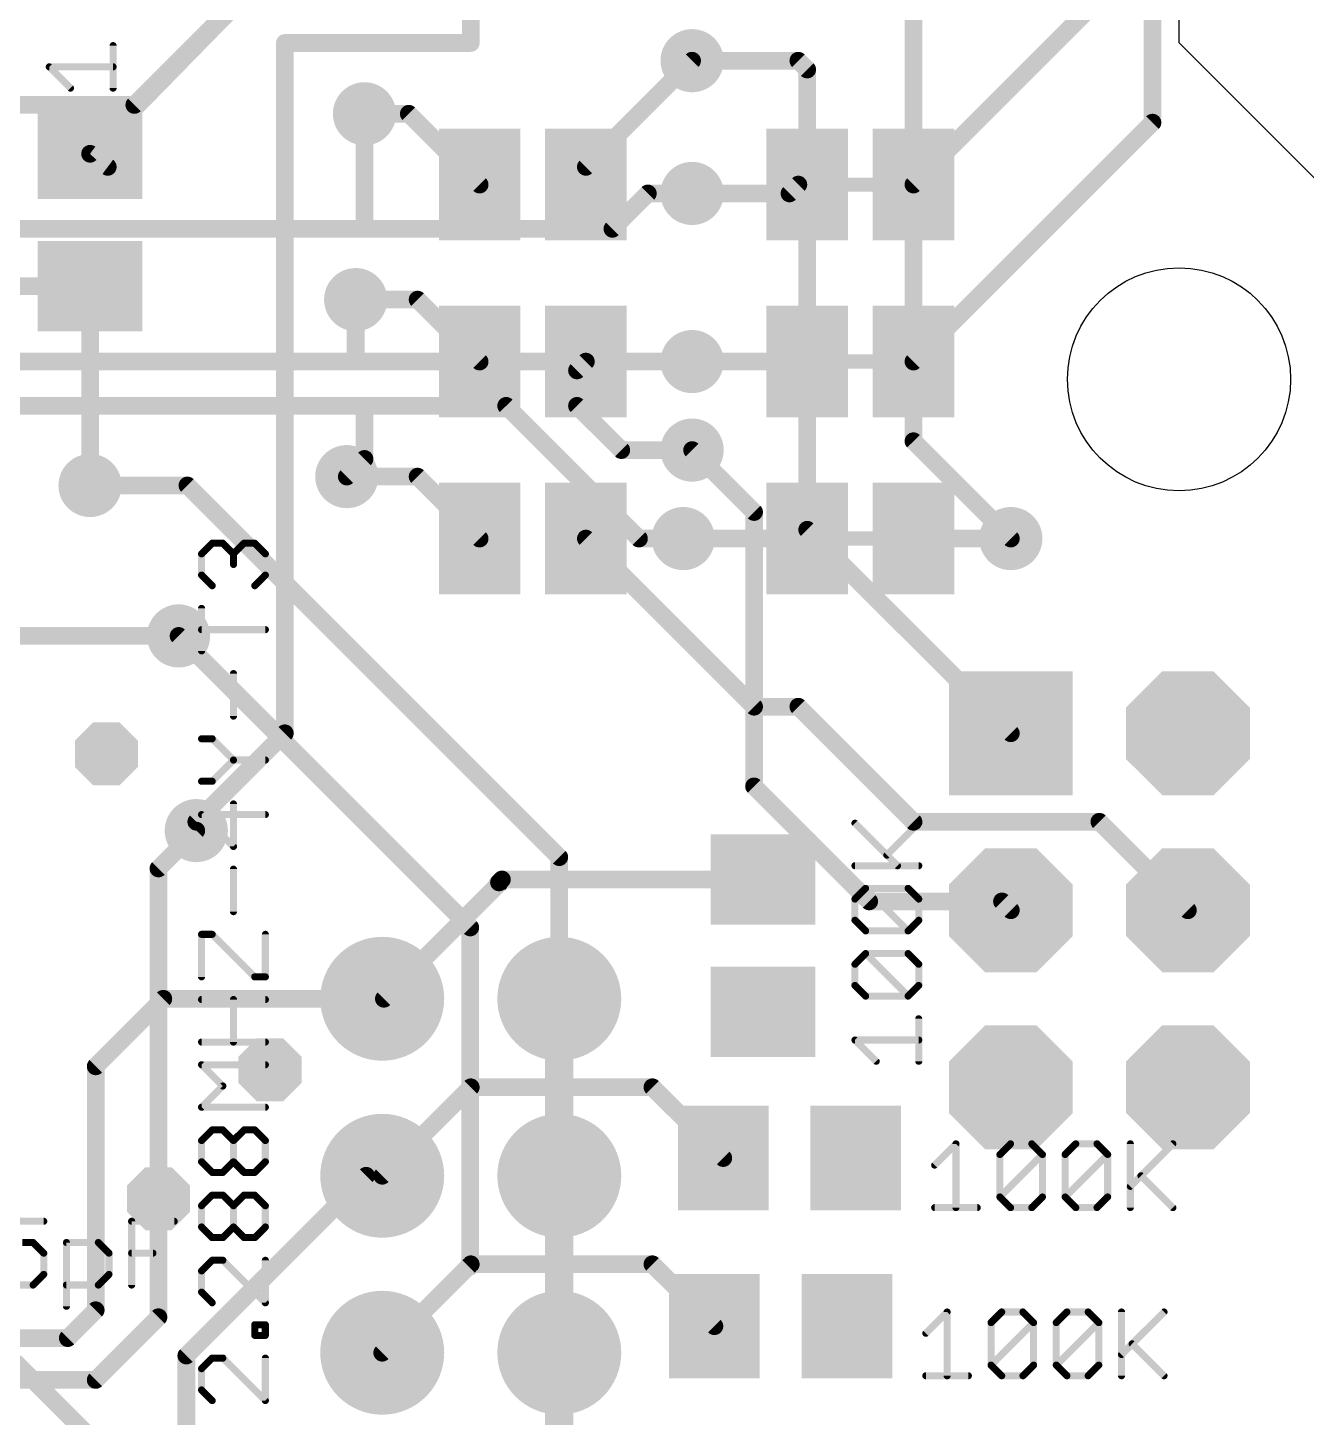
# Model space of a CAD drawing. Extents: x -2.6 to 77.4, y -0.1 to 55.9.
# Drawn here: x 49.53 to 67.86, y 20.66 to 40.6 of the extents above; entities that cross this region are included whole.
import ezdxf

# ---------------------------------------------------------------- set-up
doc = ezdxf.new("R2010")
doc.units = 0
for name, color, linetype in [('1', 12, 'CONTINUOUS'), ('16', 132, 'CONTINUOUS'), ('17', 110, 'CONTINUOUS'), ('18', 110, 'CONTINUOUS'), ('20', 53, 'CONTINUOUS'), ('27', 253, 'CONTINUOUS')]:
    doc.layers.add(name, color=color, linetype=linetype)

# ---------------------------------------------------------------- blocks, each defined once
blk = doc.blocks.new('ROUNDP')
at = {"const_width": 0.5}
blk.add_lwpolyline([(0, -0.25, 1), (0, 0.25, 1), (0, -0.25)], format="xyb", dxfattribs=at)
blk = doc.blocks.new('RECT')
blk.add_solid([(-0.5, -0.5), (0.5, -0.5), (-0.5, 0.5), (0.5, 0.5)])
blk = doc.blocks.new('OCTAGONP')
at = {"const_width": 0.5}
blk.add_lwpolyline([(-0.25, -0.1036), (-0.25, 0.1036), (-0.1036, 0.25), (0.1036, 0.25), (0.25, 0.1036), (0.25, -0.1036), (0.1036, -0.25), (-0.1036, -0.25), (-0.25, -0.1036), (-0.25, 0.1036)], dxfattribs=at)
blk = doc.blocks.new('SQUAREP')
blk.add_solid([(-0.5, -0.5), (0.5, -0.5), (-0.5, 0.5), (0.5, 0.5)])
blk = doc.blocks.new('ROUNDV')
at = {"const_width": 0.5}
blk.add_lwpolyline([(0, -0.25, 1), (0, 0.25, 1), (0, -0.25)], format="xyb", dxfattribs=at)
blk = doc.blocks.new('OCTAGONV')
at = {"const_width": 0.5}
blk.add_lwpolyline([(-0.25, -0.1036), (-0.25, 0.1036), (-0.1036, 0.25), (0.1036, 0.25), (0.25, 0.1036), (0.25, -0.1036), (0.1036, -0.25), (-0.1036, -0.25), (-0.25, -0.1036), (-0.25, 0.1036)], dxfattribs=at)

msp = doc.modelspace()

# ---------------------------------------------------------------- linework, layer by layer
at = {"layer": '1', "const_width": 0.254}
for points in [[(65.659, 48.387), (65.659, 39.243)], [(50.419, 38.796), (53.34, 41.783)], [(55.88, 40.386), (55.88, 41.91)], [(65.151, 41.275), (62.23, 38.354)], [(53.213, 30.48), (53.213, 40.386)], [(53.213, 40.386), (55.88, 40.386)], [(59.055, 40.132), (57.531, 38.608)], [(54.991, 39.37), (54.356, 39.37)], [(56.007, 38.354), (54.991, 39.37)], [(65.659, 39.243), (62.23, 35.814)], [(50.419, 38.796), (50.673, 38.608)], [(57.531, 38.608), (57.531, 38.354)], [(59.055, 38.227), (60.452, 38.227)], [(60.452, 38.227), (60.579, 38.354)], [(60.579, 38.354), (60.706, 38.354)], [(48.26, 36.896), (50.419, 36.896)], [(50.419, 36.896), (50.419, 34.036)], [(55.118, 36.703), (54.229, 36.703)], [(56.007, 35.814), (55.118, 36.703)], [(57.404, 35.687), (57.531, 35.814)], [(59.055, 35.814), (60.706, 35.814)], [(57.404, 35.179), (57.404, 35.687)], [(58.039, 34.544), (57.404, 35.179)], [(59.055, 34.544), (58.039, 34.544)], [(50.419, 34.29), (50.419, 34.036)], [(55.118, 34.163), (54.102, 34.163)], [(56.007, 33.274), (55.118, 34.163)], [(59.944, 30.861), (57.531, 33.274)], [(58.928, 33.274), (60.706, 33.274)], [(63.627, 33.274), (62.23, 33.274)], [(44.958, 31.877), (51.689, 31.877)], [(60.579, 30.861), (59.944, 30.861)], [(62.23, 29.21), (60.579, 30.861)], [(51.943, 29.21), (53.213, 30.48)], [(51.943, 29.083), (51.943, 29.21)], [(64.897, 29.21), (62.23, 29.21)], [(66.167, 27.94), (64.897, 29.21)], [(56.285, 28.321), (54.634, 26.67)], [(56.285, 28.321), (56.261, 28.321)], [(56.327, 28.382), (56.285, 28.34)], [(56.285, 28.34), (56.285, 28.321)], [(56.327, 28.382), (60.071, 28.382)], [(51.47, 26.67), (50.5, 25.7)], [(51.47, 26.67), (54.61, 26.67)], [(54.634, 26.67), (54.61, 26.67)], [(50.5, 25.7), (50.5, 22.2)], [(55.88, 25.4), (54.61, 24.13)], [(55.88, 25.4), (58.486, 25.4)], [(58.486, 25.4), (59.502, 24.384)], [(59.309, 24.384), (59.502, 24.384)], [(51.4, 22.1), (51.4, 23.8)], [(55.88, 22.86), (54.61, 21.59)], [(58.486, 22.86), (55.88, 22.86)], [(58.486, 22.86), (59.375, 21.971)], [(50.5, 22.2), (50.1, 21.8)], [(50.5, 21.2), (51.4, 22.1)], [(50.1, 21.8), (40.8562, 21.8)], [(42.5, 21.2), (50.5, 21.2)]]:
    msp.add_lwpolyline(points, dxfattribs=at)
at = {"layer": '1', "const_width": 0.127}
for points in [[(53.2765, 40.386, 1), (53.1495, 40.386)], [(53.213, 40.4495, 1), (53.213, 40.3225)], [(55.88, 40.3225, 1), (55.88, 40.4495)], [(55.8165, 40.386, 1), (55.9435, 40.386)], [(59.0999, 40.0871, 1), (59.0101, 40.1769)], [(54.356, 39.4335, 1), (54.356, 39.3065)], [(55.0359, 39.4149, 1), (54.9461, 39.3251)], [(54.991, 39.3065, 1), (54.991, 39.4335)], [(65.5955, 39.243, 1), (65.7225, 39.243)], [(65.7039, 39.1981, 1), (65.6141, 39.2879)], [(50.4568, 38.847, 1), (50.3812, 38.745)], [(50.3736, 38.8404, 1), (50.4644, 38.7516)], [(50.6352, 38.557, 1), (50.7108, 38.659)], [(57.5945, 38.608, 1), (57.4675, 38.608)], [(57.4861, 38.6529, 1), (57.5759, 38.5631)], [(55.9621, 38.3091, 1), (56.0519, 38.3989)], [(57.4675, 38.354, 1), (57.5945, 38.354)], [(59.055, 38.2905, 1), (59.055, 38.1635)], [(60.4071, 38.2719, 1), (60.4969, 38.1821)], [(60.452, 38.1635, 1), (60.452, 38.2905)], [(60.579, 38.4175, 1), (60.579, 38.2905)], [(60.6239, 38.3091, 1), (60.5341, 38.3989)], [(60.706, 38.2905, 1), (60.706, 38.4175)], [(62.1851, 38.3989, 1), (62.2749, 38.3091)], [(50.4825, 36.896, 1), (50.3555, 36.896)], [(50.419, 36.8325, 1), (50.419, 36.9595)], [(54.229, 36.7665, 1), (54.229, 36.6395)], [(55.1629, 36.7479, 1), (55.0731, 36.6581)], [(55.118, 36.6395, 1), (55.118, 36.7665)], [(55.9621, 35.7691, 1), (56.0519, 35.8589)], [(57.5759, 35.7691, 1), (57.4861, 35.8589)], [(59.055, 35.8775, 1), (59.055, 35.7505)], [(60.706, 35.7505, 1), (60.706, 35.8775)], [(62.1851, 35.8589, 1), (62.2749, 35.7691)], [(57.4675, 35.687, 1), (57.3405, 35.687)], [(57.3591, 35.7319, 1), (57.4489, 35.6421)], [(57.4489, 35.2239, 1), (57.3591, 35.1341)], [(57.3405, 35.179, 1), (57.4675, 35.179)], [(58.039, 34.6075, 1), (58.039, 34.4805)], [(57.9941, 34.4991, 1), (58.0839, 34.5889)], [(59.055, 34.4805, 1), (59.055, 34.6075)], [(50.4825, 34.29, 1), (50.3555, 34.29)], [(50.3555, 34.036, 1), (50.4825, 34.036)], [(50.3555, 34.036, 1), (50.4825, 34.036)], [(54.102, 34.2265, 1), (54.102, 34.0995)], [(55.1629, 34.2079, 1), (55.0731, 34.1181)], [(55.118, 34.0995, 1), (55.118, 34.2265)], [(55.9621, 33.2291, 1), (56.0519, 33.3189)], [(57.5759, 33.3189, 1), (57.4861, 33.2291)], [(58.928, 33.3375, 1), (58.928, 33.2105)], [(60.706, 33.2105, 1), (60.706, 33.3375)], [(62.23, 33.3375, 1), (62.23, 33.2105)], [(63.627, 33.2105, 1), (63.627, 33.3375)], [(51.689, 31.8135, 1), (51.689, 31.9405)], [(59.944, 30.9245, 1), (59.944, 30.7975)], [(59.8991, 30.8161, 1), (59.9889, 30.9059)], [(60.6239, 30.9059, 1), (60.5341, 30.8161)], [(60.579, 30.7975, 1), (60.579, 30.9245)], [(53.1495, 30.48, 1), (53.2765, 30.48)], [(53.2579, 30.4351, 1), (53.1681, 30.5249)], [(52.0065, 29.21, 1), (51.8795, 29.21)], [(51.8981, 29.2549, 1), (51.9879, 29.1651)], [(62.23, 29.2735, 1), (62.23, 29.1465)], [(62.1851, 29.1651, 1), (62.2749, 29.2549)], [(64.9419, 29.2549, 1), (64.8521, 29.1651)], [(64.897, 29.1465, 1), (64.897, 29.2735)], [(51.8795, 29.083, 1), (52.0065, 29.083)], [(56.261, 28.3845, 1), (56.261, 28.2575)], [(56.3485, 28.34, 1), (56.2215, 28.34)], [(56.2401, 28.3849, 1), (56.3299, 28.2951)], [(56.2215, 28.321, 1), (56.3485, 28.321)], [(56.3299, 28.2761, 1), (56.2401, 28.3659)], [(56.327, 28.4455, 1), (56.327, 28.3185)], [(56.3719, 28.3371, 1), (56.2821, 28.4269)], [(56.285, 28.2575, 1), (56.285, 28.3845)], [(60.071, 28.3185, 1), (60.071, 28.4455)], [(66.1221, 27.8951, 1), (66.2119, 27.9849)], [(51.47, 26.7335, 1), (51.47, 26.6065)], [(51.5149, 26.6251, 1), (51.4251, 26.7149)], [(54.61, 26.7335, 1), (54.61, 26.6065)], [(54.5891, 26.7149, 1), (54.6789, 26.6251)], [(54.61, 26.6065, 1), (54.61, 26.7335)], [(54.634, 26.6065, 1), (54.634, 26.7335)], [(50.5635, 25.7, 1), (50.4365, 25.7)], [(50.4551, 25.7449, 1), (50.5449, 25.6551)], [(55.88, 25.4635, 1), (55.88, 25.3365)], [(55.9249, 25.3551, 1), (55.8351, 25.4449)], [(58.5309, 25.4449, 1), (58.4411, 25.3551)], [(58.486, 25.3365, 1), (58.486, 25.4635)], [(59.309, 24.4475, 1), (59.309, 24.3205)], [(59.4571, 24.3391, 1), (59.5469, 24.4289)], [(59.502, 24.3205, 1), (59.502, 24.4475)], [(54.5651, 24.1749, 1), (54.6549, 24.0851)], [(51.4635, 23.8, 1), (51.3365, 23.8)], [(55.88, 22.9235, 1), (55.88, 22.7965)], [(55.9249, 22.8151, 1), (55.8351, 22.9049)], [(58.5309, 22.9049, 1), (58.4411, 22.8151)], [(58.486, 22.7965, 1), (58.486, 22.9235)], [(50.4365, 22.2, 1), (50.5635, 22.2)], [(50.5449, 22.1551, 1), (50.4551, 22.2449)], [(51.3365, 22.1, 1), (51.4635, 22.1)], [(51.4449, 22.0551, 1), (51.3551, 22.1449)], [(59.3301, 21.9261, 1), (59.4199, 22.0159)], [(50.0551, 21.8449, 1), (50.1449, 21.7551)], [(50.1, 21.7365, 1), (50.1, 21.8635)], [(54.5651, 21.6349, 1), (54.6549, 21.5451)], [(50.4551, 21.2449, 1), (50.5449, 21.1551)], [(50.5, 21.1365, 1), (50.5, 21.2635)]]:
    msp.add_lwpolyline(points, format="xyb", dxfattribs=at)
at = {"layer": '16'}
for points, const_width in [([(62.23, 44.831), (62.23, 34.671)], 0.254), ([(51.054, 39.497), (53.34, 41.783)], 0.254), ([(60.579, 40.132), (59.055, 40.132)], 0.254), ([(60.706, 40.005), (60.579, 40.132)], 0.254), ([(60.706, 33.401), (60.706, 40.005)], 0.254), ([(31.115, 39.497), (51.054, 39.497)], 0.254), ([(54.356, 39.37), (54.356, 37.719)], 0.254), ([(57.912, 37.719), (58.42, 38.227)], 0.254), ([(58.42, 38.227), (59.055, 38.227)], 0.254), ([(38.1, 37.719), (54.356, 37.719)], 0.254), ([(54.356, 37.719), (57.912, 37.719)], 0.254), ([(54.229, 35.814), (54.229, 36.703)], 0.254), ([(28.448, 35.814), (54.229, 35.814)], 0.254), ([(59.055, 35.814), (54.229, 35.814)], 0.254), ([(27.178, 35.179), (54.356, 35.179)], 0.254), ([(54.356, 35.179), (56.388, 35.179)], 0.254), ([(54.356, 34.417), (54.356, 35.179)], 0.254), ([(56.388, 35.179), (58.293, 33.274)], 0.254), ([(62.23, 34.671), (63.627, 33.274)], 0.254), ([(54.102, 34.163), (54.356, 34.417)], 0.254), ([(59.944, 33.655), (59.055, 34.544)], 0.254), ([(50.419, 34.036), (51.816, 34.036)], 0.254), ([(51.816, 34.036), (57.15, 28.702)], 0.254), ([(59.944, 29.718), (59.944, 33.655)], 0.254), ([(63.627, 30.48), (60.706, 33.401)], 0.254), ([(58.293, 33.274), (58.928, 33.274)], 0.254), ([(55.873, 27.693), (51.689, 31.877)], 0.254), ([(59.944, 29.718), (61.595, 28.067)], 0.254), ([(51.4, 28.54), (51.943, 29.083)], 0.254), ([(57.15, 28.702), (57.15, 26.67)], 0.254), ([(51.4, 23.8), (51.4, 28.54)], 0.254), ([(61.595, 28.067), (63.5, 28.067)], 0.254), ([(63.5, 28.067), (63.627, 27.94)], 0.254), ([(55.873, 22.829), (55.873, 27.693)], 0.254), ([(57.15, 26.67), (57.15, 24.13)], 0.4064), ([(57.15, 24.13), (57.15, 21.59)], 0.4064), ([(51.8, 21.55), (54.38, 24.13)], 0.254), ([(54.38, 24.13), (54.61, 24.13)], 0.254), ([(55.849, 22.829), (54.61, 21.59)], 0.254), ([(55.873, 22.829), (55.849, 22.829)], 0.254), ([(57.15, 21.59), (57.15, 19.05)], 0.4064), ([(50.5, 20.3), (49.337, 21.463)], 0.254), ([(51.8, 18.1), (51.8, 21.55)], 0.254)]:
    msp.add_lwpolyline(points, dxfattribs=dict(at, const_width=const_width))
for points, const_width in [([(59.055, 40.1955, 1), (59.055, 40.0685)], 0.127), ([(60.6239, 40.1769, 1), (60.5341, 40.0871)], 0.127), ([(60.579, 40.0685, 1), (60.579, 40.1955)], 0.127), ([(60.7695, 40.005, 1), (60.6425, 40.005)], 0.127), ([(60.6611, 39.9601, 1), (60.7509, 40.0499)], 0.127), ([(51.0091, 39.5419, 1), (51.0989, 39.4521)], 0.127), ([(51.054, 39.4335, 1), (51.054, 39.5605)], 0.127), ([(54.4195, 39.37, 1), (54.2925, 39.37)], 0.127), ([(58.42, 38.2905, 1), (58.42, 38.1635)], 0.127), ([(58.4649, 38.1821, 1), (58.3751, 38.2719)], 0.127), ([(59.055, 38.1635, 1), (59.055, 38.2905)], 0.127), ([(54.356, 37.7825, 1), (54.356, 37.6555)], 0.127), ([(54.2925, 37.719, 1), (54.4195, 37.719)], 0.127), ([(54.356, 37.6555, 1), (54.356, 37.7825)], 0.127), ([(57.8671, 37.7639, 1), (57.9569, 37.6741)], 0.127), ([(57.912, 37.6555, 1), (57.912, 37.7825)], 0.127), ([(54.2925, 36.703, 1), (54.1655, 36.703)], 0.127), ([(54.229, 35.8775, 1), (54.229, 35.7505)], 0.127), ([(54.229, 35.7505, 1), (54.229, 35.8775)], 0.127), ([(59.055, 35.7505, 1), (59.055, 35.8775)], 0.127), ([(54.1655, 35.814, 1), (54.2925, 35.814)], 0.127), ([(54.356, 35.2425, 1), (54.356, 35.1155)], 0.127), ([(54.4195, 35.179, 1), (54.2925, 35.179)], 0.127), ([(54.356, 35.1155, 1), (54.356, 35.2425)], 0.127), ([(56.4329, 35.2239, 1), (56.3431, 35.1341)], 0.127), ([(56.388, 35.1155, 1), (56.388, 35.2425)], 0.127), ([(62.2749, 34.7159, 1), (62.1851, 34.6261)], 0.127), ([(62.1665, 34.671, 1), (62.2935, 34.671)], 0.127), ([(54.4009, 34.3721, 1), (54.3111, 34.4619)], 0.127), ([(59.0999, 34.5889, 1), (59.0101, 34.4991)], 0.127), ([(54.2925, 34.417, 1), (54.4195, 34.417)], 0.127), ([(50.419, 34.0995, 1), (50.419, 33.9725)], 0.127), ([(51.8609, 34.0809, 1), (51.7711, 33.9911)], 0.127), ([(51.816, 33.9725, 1), (51.816, 34.0995)], 0.127), ([(54.0571, 34.2079, 1), (54.1469, 34.1181)], 0.127), ([(60.0075, 33.655, 1), (59.8805, 33.655)], 0.127), ([(59.8991, 33.6101, 1), (59.9889, 33.6999)], 0.127), ([(60.7509, 33.4459, 1), (60.6611, 33.3561)], 0.127), ([(58.293, 33.3375, 1), (58.293, 33.2105)], 0.127), ([(58.2481, 33.2291, 1), (58.3379, 33.3189)], 0.127), ([(58.928, 33.2105, 1), (58.928, 33.3375)], 0.127), ([(60.6425, 33.401, 1), (60.7695, 33.401)], 0.127), ([(63.5821, 33.2291, 1), (63.6719, 33.3189)], 0.127), ([(51.7339, 31.9219, 1), (51.6441, 31.8321)], 0.127), ([(63.5821, 30.4351, 1), (63.6719, 30.5249)], 0.127), ([(59.9889, 29.7629, 1), (59.8991, 29.6731)], 0.127), ([(59.8805, 29.718, 1), (60.0075, 29.718)], 0.127), ([(51.9879, 29.0381, 1), (51.8981, 29.1279)], 0.127), ([(57.2135, 28.702, 1), (57.0865, 28.702)], 0.127), ([(57.1051, 28.6571, 1), (57.1949, 28.7469)], 0.127), ([(51.4635, 28.54, 1), (51.3365, 28.54)], 0.127), ([(51.3551, 28.5849, 1), (51.4449, 28.4951)], 0.127), ([(61.595, 28.1305, 1), (61.595, 28.0035)], 0.127), ([(61.5501, 28.0221, 1), (61.6399, 28.1119)], 0.127), ([(63.5449, 28.1119, 1), (63.4551, 28.0221)], 0.127), ([(63.5, 28.0035, 1), (63.5, 28.1305)], 0.127), ([(63.5821, 27.8951, 1), (63.6719, 27.9849)], 0.127), ([(55.9365, 27.693, 1), (55.8095, 27.693)], 0.127), ([(55.8281, 27.6481, 1), (55.9179, 27.7379)], 0.127), ([(57.2516, 26.67, 1), (57.0484, 26.67)], 0.2032), ([(57.0865, 26.67, 1), (57.2135, 26.67)], 0.127), ([(57.2516, 24.13, 1), (57.0484, 24.13)], 0.2032), ([(54.38, 24.1935, 1), (54.38, 24.0665)], 0.127), ([(54.4249, 24.0851, 1), (54.3351, 24.1749)], 0.127), ([(54.61, 24.0665, 1), (54.61, 24.1935)], 0.127), ([(57.0484, 24.13, 1), (57.2516, 24.13)], 0.2032), ([(51.3365, 23.8, 1), (51.4635, 23.8)], 0.127), ([(55.849, 22.8925, 1), (55.849, 22.7655)], 0.127), ([(55.8939, 22.7841, 1), (55.8041, 22.8739)], 0.127), ([(55.873, 22.7655, 1), (55.873, 22.8925)], 0.127), ([(55.8095, 22.829, 1), (55.9365, 22.829)], 0.127), ([(57.2516, 21.59, 1), (57.0484, 21.59)], 0.2032), ([(51.8635, 21.55, 1), (51.7365, 21.55)], 0.127), ([(51.7551, 21.5949, 1), (51.8449, 21.5051)], 0.127), ([(54.5651, 21.6349, 1), (54.6549, 21.5451)], 0.127), ([(57.0484, 21.59, 1), (57.2516, 21.59)], 0.2032)]:
    msp.add_lwpolyline(points, format="xyb", dxfattribs=dict(at, const_width=const_width))
at = {"layer": '20'}
for p, q in [((66.04, 40.386), (66.04, 51.816)), ((68.58, 37.846), (66.04, 40.386))]:
    msp.add_line(p, q, dxfattribs=at)
msp.add_circle((66.04, 35.56), 1.6, dxfattribs=at)
at = {"layer": '27', "const_width": 0.1016}
for points in [[(50.7492, 39.7383), (50.7492, 40.3484)], [(50.1391, 39.7383), (49.834, 40.0434)], [(49.834, 40.0434), (50.7492, 40.0434)], [(52.0186, 33.0551), (52.1712, 33.2076)], [(52.0186, 32.75), (52.0186, 33.0551)], [(52.1712, 33.2076), (52.3237, 33.2076)], [(52.3237, 33.2076), (52.4762, 33.0551)], [(52.4762, 33.0551), (52.6287, 33.2076)], [(52.4762, 33.0551), (52.4762, 32.9025)], [(52.6287, 33.2076), (52.7813, 33.2076)], [(52.7813, 33.2076), (52.9338, 33.0551)], [(52.9338, 33.0551), (52.9338, 32.75)], [(52.1712, 32.5975), (52.0186, 32.75)], [(52.9338, 32.75), (52.7813, 32.5975)], [(52.0186, 31.6619), (52.0186, 32.2721)], [(52.9338, 31.967), (52.0186, 31.967)], [(52.4762, 30.7264), (52.4762, 31.3365)], [(52.1712, 30.401), (52.0186, 30.401)], [(52.4762, 30.096), (52.1712, 30.401)], [(52.1712, 29.7909), (52.4762, 30.096)], [(52.4762, 30.096), (52.9338, 30.096)], [(52.0186, 29.7909), (52.1712, 29.7909)], [(52.4762, 28.8554), (52.4762, 29.4655)], [(52.9338, 29.313), (52.0186, 29.313)], [(52.0186, 29.313), (52.4762, 28.8554)], [(62.0011, 28.5793), (61.391, 29.1894)], [(61.8486, 28.7318), (62.3062, 29.1894)], [(52.4762, 27.9199), (52.4762, 28.53)], [(61.391, 28.5793), (62.3062, 28.5793)], [(61.391, 28.1014), (61.5436, 28.2539)], [(61.391, 27.7963), (61.391, 28.1014)], [(61.5436, 28.2539), (62.1537, 28.2539)], [(62.1537, 27.6438), (61.5436, 28.2539)], [(62.1537, 28.2539), (62.3062, 28.1014)], [(62.3062, 28.1014), (62.3062, 27.7963)], [(61.5436, 27.6438), (61.391, 27.7963)], [(62.3062, 27.7963), (62.1537, 27.6438)], [(52.0186, 26.9844), (52.0186, 27.5945)], [(52.0186, 27.5945), (52.1712, 27.5945)], [(52.1712, 27.5945), (52.7813, 26.9844)], [(52.9338, 26.9844), (52.9338, 27.5945)], [(62.1537, 27.6438), (61.5436, 27.6438)], [(61.391, 27.1658), (61.5436, 27.3184)], [(61.5436, 27.3184), (62.1537, 27.3184)], [(62.1537, 26.7082), (61.5436, 27.3184)], [(62.1537, 27.3184), (62.3062, 27.1658)], [(61.391, 26.8608), (61.391, 27.1658)], [(62.3062, 27.1658), (62.3062, 26.8608)], [(52.7813, 26.9844), (52.9338, 26.9844)], [(61.5436, 26.7082), (61.391, 26.8608)], [(62.1537, 26.7082), (61.5436, 26.7082)], [(62.3062, 26.8608), (62.1537, 26.7082)], [(52.0186, 26.659), (52.9338, 26.659)], [(52.4762, 26.0488), (52.4762, 26.659)], [(62.3062, 25.7727), (62.3062, 26.3828)], [(61.6961, 25.7727), (61.391, 26.0778)], [(61.391, 26.0778), (62.3062, 26.0778)], [(52.9338, 26.0488), (52.0186, 26.0488)], [(52.3237, 25.4184), (52.0186, 25.7234)], [(52.0186, 25.7234), (52.9338, 25.7234)], [(52.0186, 25.1133), (52.3237, 25.4184)], [(52.9338, 25.1133), (52.0186, 25.1133)], [(52.0186, 24.6354), (52.1712, 24.7879)], [(52.1712, 24.7879), (52.3237, 24.7879)], [(52.3237, 24.7879), (52.4762, 24.6354)], [(52.4762, 24.6354), (52.6287, 24.7879)], [(52.6287, 24.7879), (52.7813, 24.7879)], [(52.7813, 24.7879), (52.9338, 24.6354)], [(52.0186, 24.3303), (52.0186, 24.6354)], [(52.4762, 24.3303), (52.4762, 24.6354)], [(52.9338, 24.6354), (52.9338, 24.3303)], [(62.5348, 24.2829), (62.8399, 24.588)], [(62.8399, 24.588), (62.8399, 23.6728)], [(63.4703, 24.4354), (63.6228, 24.588)], [(63.6228, 24.588), (63.9279, 24.588)], [(63.9279, 24.588), (64.0804, 24.4354)], [(64.4058, 24.4354), (64.5584, 24.588)], [(64.5584, 24.588), (64.8634, 24.588)], [(64.8634, 24.588), (65.016, 24.4354)], [(65.3414, 24.588), (65.3414, 23.6728)], [(65.3414, 23.9779), (65.9515, 24.588)], [(52.1712, 24.1778), (52.0186, 24.3303)], [(52.4762, 24.3303), (52.3237, 24.1778)], [(52.6287, 24.1778), (52.4762, 24.3303)], [(52.9338, 24.3303), (52.7813, 24.1778)], [(63.4703, 23.8253), (63.4703, 24.4354)], [(63.4703, 23.8253), (64.0804, 24.4354)], [(64.0804, 24.4354), (64.0804, 23.8253)], [(64.4058, 23.8253), (64.4058, 24.4354)], [(64.4058, 23.8253), (65.016, 24.4354)], [(65.016, 24.4354), (65.016, 23.8253)], [(52.3237, 24.1778), (52.1712, 24.1778)], [(52.7813, 24.1778), (52.6287, 24.1778)], [(65.4939, 24.1304), (65.9515, 23.6728)], [(52.0186, 23.6999), (52.1712, 23.8524)], [(52.0186, 23.3948), (52.0186, 23.6999)], [(52.1712, 23.8524), (52.3237, 23.8524)], [(52.3237, 23.8524), (52.4762, 23.6999)], [(52.4762, 23.6999), (52.6287, 23.8524)], [(52.4762, 23.3948), (52.4762, 23.6999)], [(52.6287, 23.8524), (52.7813, 23.8524)], [(52.7813, 23.8524), (52.9338, 23.6999)], [(52.9338, 23.6999), (52.9338, 23.3948)], [(63.6228, 23.6728), (63.4703, 23.8253)], [(64.0804, 23.8253), (63.9279, 23.6728)], [(64.5584, 23.6728), (64.4058, 23.8253)], [(65.016, 23.8253), (64.8634, 23.6728)], [(62.5348, 23.6728), (63.1449, 23.6728)], [(63.9279, 23.6728), (63.6228, 23.6728)], [(64.8634, 23.6728), (64.5584, 23.6728)], [(49.7549, 23.477), (49.1447, 23.477)], [(51.0158, 22.5618), (51.0158, 23.477)], [(51.0158, 23.477), (51.6259, 23.477)], [(52.1712, 23.2423), (52.0186, 23.3948)], [(52.4762, 23.3948), (52.3237, 23.2423)], [(52.6287, 23.2423), (52.4762, 23.3948)], [(52.9338, 23.3948), (52.7813, 23.2423)], [(49.4498, 23.1719), (49.6023, 23.1719)], [(49.6023, 23.1719), (49.7549, 23.0194)], [(50.0803, 22.2567), (50.0803, 23.1719)], [(50.0803, 23.1719), (50.5379, 23.1719)], [(50.5379, 23.1719), (50.6904, 23.0194)], [(52.3237, 23.2423), (52.1712, 23.2423)], [(52.7813, 23.2423), (52.6287, 23.2423)], [(49.7549, 23.0194), (49.7549, 22.7143)], [(50.6904, 23.0194), (50.6904, 22.7143)], [(51.0158, 23.0194), (51.3208, 23.0194)], [(52.1712, 22.9169), (52.0186, 22.7644)], [(52.3237, 22.9169), (52.1712, 22.9169)], [(52.9338, 22.3068), (52.3237, 22.9169)], [(52.9338, 22.9169), (52.9338, 22.3068)], [(49.7549, 22.7143), (49.6023, 22.5618)], [(50.6904, 22.7143), (50.5379, 22.5618)], [(52.0186, 22.7644), (52.0186, 22.4593)], [(49.6023, 22.5618), (49.2973, 22.5618)], [(50.5379, 22.5618), (50.0803, 22.5618)], [(52.0186, 22.4593), (52.1712, 22.3068)], [(62.4078, 21.8699), (62.7129, 22.175)], [(62.7129, 22.175), (62.7129, 21.2598)], [(63.3433, 22.0225), (63.4958, 22.175)], [(63.4958, 22.175), (63.8009, 22.175)], [(63.8009, 22.175), (63.9534, 22.0225)], [(64.2788, 22.0225), (64.4314, 22.175)], [(64.4314, 22.175), (64.7364, 22.175)], [(64.7364, 22.175), (64.889, 22.0225)], [(65.2144, 22.175), (65.2144, 21.2598)], [(65.2144, 21.5649), (65.8245, 22.175)], [(52.7813, 21.839), (52.7813, 21.9915)], [(52.7813, 21.9915), (52.9338, 21.9915)], [(52.9338, 21.9915), (52.9338, 21.839)], [(63.3433, 21.4123), (63.3433, 22.0225)], [(63.3433, 21.4123), (63.9534, 22.0225)], [(63.9534, 22.0225), (63.9534, 21.4123)], [(64.2788, 21.4123), (64.2788, 22.0225)], [(64.2788, 21.4123), (64.889, 22.0225)], [(64.889, 22.0225), (64.889, 21.4123)], [(52.9338, 21.839), (52.7813, 21.839)], [(65.3669, 21.7174), (65.8245, 21.2598)], [(52.1712, 21.5136), (52.0186, 21.3611)], [(52.3237, 21.5136), (52.1712, 21.5136)], [(52.9338, 20.9035), (52.3237, 21.5136)], [(52.9338, 21.5136), (52.9338, 20.9035)], [(52.0186, 21.3611), (52.0186, 21.056)], [(63.4958, 21.2598), (63.3433, 21.4123)], [(63.9534, 21.4123), (63.8009, 21.2598)], [(64.4314, 21.2598), (64.2788, 21.4123)], [(64.889, 21.4123), (64.7364, 21.2598)], [(62.4078, 21.2598), (63.0179, 21.2598)], [(63.8009, 21.2598), (63.4958, 21.2598)], [(64.7364, 21.2598), (64.4314, 21.2598)], [(52.0186, 21.056), (52.1712, 20.9035)]]:
    msp.add_lwpolyline(points, dxfattribs=at)
at = {"layer": '27', "const_width": 0.0508}
for points in [[(50.7746, 40.3484, 1), (50.7238, 40.3484)], [(49.834, 40.0688, 1), (49.834, 40.018)], [(49.852, 40.0613, 1), (49.8161, 40.0254)], [(50.7492, 40.018, 1), (50.7492, 40.0688)], [(50.1211, 39.7203, 1), (50.157, 39.7563)], [(50.7238, 39.7383, 1), (50.7746, 39.7383)], [(52.044, 33.0551, 1), (51.9932, 33.0551)], [(52.1712, 33.233, 1), (52.1712, 33.1822)], [(52.1891, 33.1896, 1), (52.1532, 33.2255)], [(52.3416, 33.2255, 1), (52.3057, 33.1896)], [(52.3237, 33.1822, 1), (52.3237, 33.233)], [(52.5016, 33.0551, 1), (52.4508, 33.0551)], [(52.6287, 33.233, 1), (52.6287, 33.1822)], [(52.6467, 33.1896, 1), (52.6108, 33.2255)], [(52.7992, 33.2255, 1), (52.7633, 33.1896)], [(52.7813, 33.1822, 1), (52.7813, 33.233)], [(52.9592, 33.0551, 1), (52.9084, 33.0551)], [(52.0007, 33.073, 1), (52.0366, 33.0371)], [(52.4582, 33.073, 1), (52.4942, 33.0371)], [(52.4508, 32.9025, 1), (52.5016, 32.9025)], [(52.4582, 33.0371, 1), (52.4942, 33.073)], [(52.9158, 33.0371, 1), (52.9518, 33.073)], [(52.0366, 32.768, 1), (52.0007, 32.732)], [(51.9932, 32.75, 1), (52.044, 32.75)], [(52.9084, 32.75, 1), (52.9592, 32.75)], [(52.9518, 32.732, 1), (52.9158, 32.768)], [(52.1532, 32.5795, 1), (52.1891, 32.6154)], [(52.7633, 32.6154, 1), (52.7992, 32.5795)], [(52.044, 32.2721, 1), (51.9932, 32.2721)], [(52.0186, 31.9924, 1), (52.0186, 31.9416)], [(52.9338, 31.9416, 1), (52.9338, 31.9924)], [(51.9932, 31.6619, 1), (52.044, 31.6619)], [(52.5016, 31.3365, 1), (52.4508, 31.3365)], [(52.4508, 30.7264, 1), (52.5016, 30.7264)], [(52.0186, 30.4264, 1), (52.0186, 30.3756)], [(52.1891, 30.419, 1), (52.1532, 30.3831)], [(52.1712, 30.3756, 1), (52.1712, 30.4264)], [(52.4762, 30.1214, 1), (52.4762, 30.0706)], [(52.4942, 30.078, 1), (52.4582, 30.1139)], [(52.4582, 30.078, 1), (52.4942, 30.1139)], [(52.9338, 30.0706, 1), (52.9338, 30.1214)], [(52.0186, 29.8163, 1), (52.0186, 29.7655)], [(52.1532, 29.8089, 1), (52.1891, 29.7729)], [(52.1712, 29.7655, 1), (52.1712, 29.8163)], [(52.5016, 29.4655, 1), (52.4508, 29.4655)], [(52.0186, 29.3384, 1), (52.0186, 29.2876)], [(52.0366, 29.3309, 1), (52.0007, 29.295)], [(52.9338, 29.2876, 1), (52.9338, 29.3384)], [(61.409, 29.2074, 1), (61.3731, 29.1714)], [(62.3242, 29.1714, 1), (62.2882, 29.2074)], [(52.4508, 28.8554, 1), (52.5016, 28.8554)], [(52.4582, 28.8374, 1), (52.4942, 28.8734)], [(61.8306, 28.7498, 1), (61.8666, 28.7138)], [(52.5016, 28.53, 1), (52.4508, 28.53)], [(61.391, 28.6047, 1), (61.391, 28.5539)], [(61.9832, 28.5613, 1), (62.0191, 28.5972)], [(62.3062, 28.5539, 1), (62.3062, 28.6047)], [(61.4164, 28.1014, 1), (61.3656, 28.1014)], [(61.3731, 28.1193, 1), (61.409, 28.0834)], [(61.5436, 28.2793, 1), (61.5436, 28.2285)], [(61.5615, 28.2718, 1), (61.5256, 28.2359)], [(61.5615, 28.2359, 1), (61.5256, 28.2718)], [(62.1716, 28.2718, 1), (62.1357, 28.2359)], [(62.1537, 28.2285, 1), (62.1537, 28.2793)], [(62.3316, 28.1014, 1), (62.2808, 28.1014)], [(62.2882, 28.0834, 1), (62.3242, 28.1193)], [(52.4508, 27.9199, 1), (52.5016, 27.9199)], [(61.3656, 27.7963, 1), (61.4164, 27.7963)], [(61.409, 27.8142, 1), (61.3731, 27.7783)], [(62.2808, 27.7963, 1), (62.3316, 27.7963)], [(62.3242, 27.7783, 1), (62.2882, 27.8142)], [(52.044, 27.5945, 1), (51.9932, 27.5945)], [(52.0186, 27.6199, 1), (52.0186, 27.5691)], [(52.1891, 27.6124, 1), (52.1532, 27.5765)], [(52.1712, 27.5691, 1), (52.1712, 27.6199)], [(52.9592, 27.5945, 1), (52.9084, 27.5945)], [(61.5436, 27.6692, 1), (61.5436, 27.6184)], [(61.5256, 27.6258, 1), (61.5615, 27.6617)], [(62.1357, 27.6617, 1), (62.1716, 27.6258)], [(62.1357, 27.6258, 1), (62.1716, 27.6617)], [(62.1537, 27.6184, 1), (62.1537, 27.6692)], [(61.5436, 27.3438, 1), (61.5436, 27.293)], [(61.5615, 27.3363, 1), (61.5256, 27.3004)], [(61.5615, 27.3004, 1), (61.5256, 27.3363)], [(62.1716, 27.3363, 1), (62.1357, 27.3004)], [(62.1537, 27.293, 1), (62.1537, 27.3438)], [(61.4164, 27.1658, 1), (61.3656, 27.1658)], [(61.3731, 27.1838, 1), (61.409, 27.1479)], [(62.3316, 27.1658, 1), (62.2808, 27.1658)], [(62.2882, 27.1479, 1), (62.3242, 27.1838)], [(51.9932, 26.9844, 1), (52.044, 26.9844)], [(52.7813, 27.0098, 1), (52.7813, 26.959)], [(52.7633, 26.9664, 1), (52.7992, 27.0023)], [(52.9084, 26.9844, 1), (52.9592, 26.9844)], [(52.9338, 26.959, 1), (52.9338, 27.0098)], [(61.3656, 26.8608, 1), (61.4164, 26.8608)], [(61.409, 26.8787, 1), (61.3731, 26.8428)], [(61.5436, 26.7336, 1), (61.5436, 26.6828)], [(61.5256, 26.6903, 1), (61.5615, 26.7262)], [(62.1357, 26.7262, 1), (62.1716, 26.6903)], [(62.1357, 26.6903, 1), (62.1716, 26.7262)], [(62.1537, 26.6828, 1), (62.1537, 26.7336)], [(62.2808, 26.8608, 1), (62.3316, 26.8608)], [(62.3242, 26.8428, 1), (62.2882, 26.8787)], [(52.0186, 26.6844, 1), (52.0186, 26.6336)], [(52.5016, 26.659, 1), (52.4508, 26.659)], [(52.9338, 26.6336, 1), (52.9338, 26.6844)], [(62.3316, 26.3828, 1), (62.2808, 26.3828)], [(61.391, 26.1032, 1), (61.391, 26.0524)], [(61.409, 26.0957, 1), (61.3731, 26.0598)], [(62.3062, 26.0524, 1), (62.3062, 26.1032)], [(52.0186, 26.0742, 1), (52.0186, 26.0234)], [(52.4508, 26.0488, 1), (52.5016, 26.0488)], [(52.9338, 26.0234, 1), (52.9338, 26.0742)], [(52.0186, 25.7488, 1), (52.0186, 25.698)], [(52.0366, 25.7414, 1), (52.0007, 25.7055)], [(52.9338, 25.698, 1), (52.9338, 25.7488)], [(61.6781, 25.7548, 1), (61.714, 25.7907)], [(62.2808, 25.7727, 1), (62.3316, 25.7727)], [(52.3416, 25.4004, 1), (52.3057, 25.4363)], [(52.3057, 25.4004, 1), (52.3416, 25.4363)], [(52.0186, 25.1387, 1), (52.0186, 25.0879)], [(52.0007, 25.1313, 1), (52.0366, 25.0954)], [(52.9338, 25.0879, 1), (52.9338, 25.1387)], [(52.1712, 24.8133, 1), (52.1712, 24.7625)], [(52.1891, 24.77, 1), (52.1532, 24.8059)], [(52.3416, 24.8059, 1), (52.3057, 24.77)], [(52.3237, 24.7625, 1), (52.3237, 24.8133)], [(52.6287, 24.8133, 1), (52.6287, 24.7625)], [(52.6467, 24.77, 1), (52.6108, 24.8059)], [(52.7992, 24.8059, 1), (52.7633, 24.77)], [(52.7813, 24.7625, 1), (52.7813, 24.8133)], [(52.044, 24.6354, 1), (51.9932, 24.6354)], [(52.0007, 24.6533, 1), (52.0366, 24.6174)], [(52.5016, 24.6354, 1), (52.4508, 24.6354)], [(52.4582, 24.6533, 1), (52.4942, 24.6174)], [(52.4582, 24.6174, 1), (52.4942, 24.6533)], [(52.9592, 24.6354, 1), (52.9084, 24.6354)], [(52.9158, 24.6174, 1), (52.9518, 24.6533)], [(62.8653, 24.588, 1), (62.8145, 24.588)], [(62.8578, 24.57, 1), (62.8219, 24.6059)], [(63.6228, 24.6134, 1), (63.6228, 24.5626)], [(63.6408, 24.57, 1), (63.6049, 24.6059)], [(63.9459, 24.6059, 1), (63.9099, 24.57)], [(63.9279, 24.5626, 1), (63.9279, 24.6134)], [(64.5584, 24.6134, 1), (64.5584, 24.5626)], [(64.5763, 24.57, 1), (64.5404, 24.6059)], [(64.8814, 24.6059, 1), (64.8455, 24.57)], [(64.8634, 24.5626, 1), (64.8634, 24.6134)], [(65.3668, 24.588, 1), (65.316, 24.588)], [(65.9694, 24.57, 1), (65.9335, 24.6059)], [(51.9932, 24.3303, 1), (52.044, 24.3303)], [(52.0366, 24.3483, 1), (52.0007, 24.3124)], [(52.4942, 24.3483, 1), (52.4582, 24.3124)], [(52.4508, 24.3303, 1), (52.5016, 24.3303)], [(52.4942, 24.3124, 1), (52.4582, 24.3483)], [(52.9084, 24.3303, 1), (52.9592, 24.3303)], [(52.9518, 24.3124, 1), (52.9158, 24.3483)], [(62.5168, 24.3009, 1), (62.5528, 24.265)], [(63.4957, 24.4354, 1), (63.4449, 24.4354)], [(63.4524, 24.4534, 1), (63.4883, 24.4175)], [(64.1058, 24.4354, 1), (64.055, 24.4354)], [(64.0984, 24.4175, 1), (64.0625, 24.4534)], [(64.0625, 24.4175, 1), (64.0984, 24.4534)], [(64.4312, 24.4354, 1), (64.3804, 24.4354)], [(64.3879, 24.4534, 1), (64.4238, 24.4175)], [(65.0414, 24.4354, 1), (64.9906, 24.4354)], [(65.0339, 24.4175, 1), (64.998, 24.4534)], [(64.998, 24.4175, 1), (65.0339, 24.4534)], [(52.1712, 24.2032, 1), (52.1712, 24.1524)], [(52.1532, 24.1598, 1), (52.1891, 24.1958)], [(52.3057, 24.1958, 1), (52.3416, 24.1598)], [(52.3237, 24.1524, 1), (52.3237, 24.2032)], [(52.6287, 24.2032, 1), (52.6287, 24.1524)], [(52.6108, 24.1598, 1), (52.6467, 24.1958)], [(52.7633, 24.1958, 1), (52.7992, 24.1598)], [(52.7813, 24.1524, 1), (52.7813, 24.2032)], [(65.5118, 24.1484, 1), (65.4759, 24.1124)], [(65.3234, 23.9958, 1), (65.3593, 23.9599)], [(52.044, 23.6999, 1), (51.9932, 23.6999)], [(52.0007, 23.7178, 1), (52.0366, 23.6819)], [(52.1712, 23.8778, 1), (52.1712, 23.827)], [(52.1891, 23.8344, 1), (52.1532, 23.8704)], [(52.3416, 23.8704, 1), (52.3057, 23.8344)], [(52.3237, 23.827, 1), (52.3237, 23.8778)], [(52.5016, 23.6999, 1), (52.4508, 23.6999)], [(52.4582, 23.7178, 1), (52.4942, 23.6819)], [(52.4582, 23.6819, 1), (52.4942, 23.7178)], [(52.6287, 23.8778, 1), (52.6287, 23.827)], [(52.6467, 23.8344, 1), (52.6108, 23.8704)], [(52.7992, 23.8704, 1), (52.7633, 23.8344)], [(52.7813, 23.827, 1), (52.7813, 23.8778)], [(52.9592, 23.6999, 1), (52.9084, 23.6999)], [(52.9158, 23.6819, 1), (52.9518, 23.7178)], [(63.4449, 23.8253, 1), (63.4957, 23.8253)], [(63.4883, 23.8433, 1), (63.4524, 23.8074)], [(63.4524, 23.8433, 1), (63.4883, 23.8074)], [(64.055, 23.8253, 1), (64.1058, 23.8253)], [(64.0984, 23.8074, 1), (64.0625, 23.8433)], [(64.3804, 23.8253, 1), (64.4312, 23.8253)], [(64.4238, 23.8433, 1), (64.3879, 23.8074)], [(64.3879, 23.8433, 1), (64.4238, 23.8074)], [(64.9906, 23.8253, 1), (65.0414, 23.8253)], [(65.0339, 23.8074, 1), (64.998, 23.8433)], [(62.5348, 23.6982, 1), (62.5348, 23.6474)], [(62.8145, 23.6728, 1), (62.8653, 23.6728)], [(63.1449, 23.6474, 1), (63.1449, 23.6982)], [(63.6228, 23.6982, 1), (63.6228, 23.6474)], [(63.6049, 23.6548, 1), (63.6408, 23.6908)], [(63.9099, 23.6908, 1), (63.9459, 23.6548)], [(63.9279, 23.6474, 1), (63.9279, 23.6982)], [(64.5584, 23.6982, 1), (64.5584, 23.6474)], [(64.5404, 23.6548, 1), (64.5763, 23.6908)], [(64.8455, 23.6908, 1), (64.8814, 23.6548)], [(64.8634, 23.6474, 1), (64.8634, 23.6982)], [(65.316, 23.6728, 1), (65.3668, 23.6728)], [(65.9335, 23.6548, 1), (65.9694, 23.6908)], [(49.7549, 23.4516, 1), (49.7549, 23.5024)], [(51.0412, 23.477, 1), (50.9904, 23.477)], [(51.0158, 23.5024, 1), (51.0158, 23.4516)], [(51.6259, 23.4516, 1), (51.6259, 23.5024)], [(52.0366, 23.4128, 1), (52.0007, 23.3768)], [(51.9932, 23.3948, 1), (52.044, 23.3948)], [(52.4942, 23.4128, 1), (52.4582, 23.3768)], [(52.4508, 23.3948, 1), (52.5016, 23.3948)], [(52.4942, 23.3768, 1), (52.4582, 23.4128)], [(52.9084, 23.3948, 1), (52.9592, 23.3948)], [(52.9518, 23.3768, 1), (52.9158, 23.4128)], [(49.6203, 23.1899, 1), (49.5844, 23.154)], [(49.6023, 23.1465, 1), (49.6023, 23.1973)], [(50.1057, 23.1719, 1), (50.0549, 23.1719)], [(50.0803, 23.1973, 1), (50.0803, 23.1465)], [(50.5558, 23.1899, 1), (50.5199, 23.154)], [(50.5379, 23.1465, 1), (50.5379, 23.1973)], [(52.1712, 23.2677, 1), (52.1712, 23.2169)], [(52.1532, 23.2243, 1), (52.1891, 23.2602)], [(52.3057, 23.2602, 1), (52.3416, 23.2243)], [(52.3237, 23.2169, 1), (52.3237, 23.2677)], [(52.6287, 23.2677, 1), (52.6287, 23.2169)], [(52.6108, 23.2243, 1), (52.6467, 23.2602)], [(52.7633, 23.2602, 1), (52.7992, 23.2243)], [(52.7813, 23.2169, 1), (52.7813, 23.2677)], [(49.7803, 23.0194, 1), (49.7295, 23.0194)], [(49.7369, 23.0014, 1), (49.7728, 23.0374)], [(50.7158, 23.0194, 1), (50.665, 23.0194)], [(50.6724, 23.0014, 1), (50.7083, 23.0374)], [(51.0158, 23.0448, 1), (51.0158, 22.994)], [(51.3208, 22.994, 1), (51.3208, 23.0448)], [(52.1712, 22.9423, 1), (52.1712, 22.8915)], [(52.1891, 22.8989, 1), (52.1532, 22.9348)], [(52.3416, 22.9348, 1), (52.3057, 22.8989)], [(52.3237, 22.8915, 1), (52.3237, 22.9423)], [(52.9592, 22.9169, 1), (52.9084, 22.9169)], [(49.7295, 22.7143, 1), (49.7803, 22.7143)], [(49.7728, 22.6964, 1), (49.7369, 22.7323)], [(50.665, 22.7143, 1), (50.7158, 22.7143)], [(50.7083, 22.6964, 1), (50.6724, 22.7323)], [(52.044, 22.7644, 1), (51.9932, 22.7644)], [(52.0007, 22.7823, 1), (52.0366, 22.7464)], [(49.5844, 22.5798, 1), (49.6203, 22.5438)], [(49.6023, 22.5364, 1), (49.6023, 22.5872)], [(50.0803, 22.5872, 1), (50.0803, 22.5364)], [(50.5199, 22.5798, 1), (50.5558, 22.5438)], [(50.5379, 22.5364, 1), (50.5379, 22.5872)], [(50.9904, 22.5618, 1), (51.0412, 22.5618)], [(51.9932, 22.4593, 1), (52.044, 22.4593)], [(52.0366, 22.4772, 1), (52.0007, 22.4413)], [(52.1532, 22.2888, 1), (52.1891, 22.3247)], [(52.9084, 22.3068, 1), (52.9592, 22.3068)], [(52.9158, 22.2888, 1), (52.9518, 22.3247)], [(50.0549, 22.2567, 1), (50.1057, 22.2567)], [(62.7383, 22.175, 1), (62.6875, 22.175)], [(62.7308, 22.157, 1), (62.6949, 22.1929)], [(63.4958, 22.2004, 1), (63.4958, 22.1496)], [(63.5138, 22.157, 1), (63.4779, 22.1929)], [(63.8189, 22.1929, 1), (63.7829, 22.157)], [(63.8009, 22.1496, 1), (63.8009, 22.2004)], [(64.4314, 22.2004, 1), (64.4314, 22.1496)], [(64.4493, 22.157, 1), (64.4134, 22.1929)], [(64.7544, 22.1929, 1), (64.7185, 22.157)], [(64.7364, 22.1496, 1), (64.7364, 22.2004)], [(65.2398, 22.175, 1), (65.189, 22.175)], [(65.8424, 22.157, 1), (65.8065, 22.1929)], [(52.8067, 21.9915, 1), (52.7559, 21.9915)], [(52.7813, 22.0169, 1), (52.7813, 21.9661)], [(52.9592, 21.9915, 1), (52.9084, 21.9915)], [(52.9338, 21.9661, 1), (52.9338, 22.0169)], [(63.3687, 22.0225, 1), (63.3179, 22.0225)], [(63.3254, 22.0404, 1), (63.3613, 22.0045)], [(63.9788, 22.0225, 1), (63.928, 22.0225)], [(63.9714, 22.0045, 1), (63.9355, 22.0404)], [(63.9355, 22.0045, 1), (63.9714, 22.0404)], [(64.3042, 22.0225, 1), (64.2534, 22.0225)], [(64.2609, 22.0404, 1), (64.2968, 22.0045)], [(64.9144, 22.0225, 1), (64.8636, 22.0225)], [(64.9069, 22.0045, 1), (64.871, 22.0404)], [(64.871, 22.0045, 1), (64.9069, 22.0404)], [(52.7813, 21.8644, 1), (52.7813, 21.8136)], [(52.7559, 21.839, 1), (52.8067, 21.839)], [(52.9084, 21.839, 1), (52.9592, 21.839)], [(52.9338, 21.8136, 1), (52.9338, 21.8644)], [(62.3898, 21.8879, 1), (62.4258, 21.852)], [(65.3848, 21.7354, 1), (65.3489, 21.6994)], [(52.1712, 21.539, 1), (52.1712, 21.4882)], [(52.1891, 21.4956, 1), (52.1532, 21.5316)], [(52.3416, 21.5316, 1), (52.3057, 21.4956)], [(52.3237, 21.4882, 1), (52.3237, 21.539)], [(52.9592, 21.5136, 1), (52.9084, 21.5136)], [(65.1964, 21.5828, 1), (65.2323, 21.5469)], [(52.044, 21.3611, 1), (51.9932, 21.3611)], [(52.0007, 21.379, 1), (52.0366, 21.3431)], [(63.3179, 21.4123, 1), (63.3687, 21.4123)], [(63.3613, 21.4303, 1), (63.3254, 21.3944)], [(63.3254, 21.4303, 1), (63.3613, 21.3944)], [(63.928, 21.4123, 1), (63.9788, 21.4123)], [(63.9714, 21.3944, 1), (63.9355, 21.4303)], [(64.2534, 21.4123, 1), (64.3042, 21.4123)], [(64.2968, 21.4303, 1), (64.2609, 21.3944)], [(64.2609, 21.4303, 1), (64.2968, 21.3944)], [(64.8636, 21.4123, 1), (64.9144, 21.4123)], [(64.9069, 21.3944, 1), (64.871, 21.4303)], [(62.4078, 21.2852, 1), (62.4078, 21.2344)], [(62.6875, 21.2598, 1), (62.7383, 21.2598)], [(63.0179, 21.2344, 1), (63.0179, 21.2852)], [(63.4958, 21.2852, 1), (63.4958, 21.2344)], [(63.4779, 21.2418, 1), (63.5138, 21.2778)], [(63.7829, 21.2778, 1), (63.8189, 21.2418)], [(63.8009, 21.2344, 1), (63.8009, 21.2852)], [(64.4314, 21.2852, 1), (64.4314, 21.2344)], [(64.4134, 21.2418, 1), (64.4493, 21.2778)], [(64.7185, 21.2778, 1), (64.7544, 21.2418)], [(64.7364, 21.2344, 1), (64.7364, 21.2852)], [(65.189, 21.2598, 1), (65.2398, 21.2598)], [(65.8065, 21.2418, 1), (65.8424, 21.2778)], [(52.0366, 21.074, 1), (52.0007, 21.038)], [(51.9932, 21.056, 1), (52.044, 21.056)], [(52.1532, 20.8855, 1), (52.1891, 20.9214)], [(52.9158, 20.8855, 1), (52.9518, 20.9214)], [(52.9084, 20.9035, 1), (52.9592, 20.9035)]]:
    msp.add_lwpolyline(points, format="xyb", dxfattribs=at)

# ---------------------------------------------------------------- block references
at = {"layer": '1'}
for p, xscale, yscale, rotation in [((50.419, 38.796), 1.3, 1.5, 90), ((56.007, 38.354), 1.1684, 1.6002, 180), ((57.531, 38.354), 1.1684, 1.6002, 180), ((60.706, 38.354), 1.1684, 1.6002, 180), ((62.23, 38.354), 1.1684, 1.6002, 180), ((61.468, 38.354), 0.635, 0.2032, 180), ((50.419, 36.896), 1.3, 1.5, 90), ((56.007, 35.814), 1.1684, 1.6002, 180), ((57.531, 35.814), 1.1684, 1.6002, 180), ((60.706, 35.814), 1.1684, 1.6002, 180), ((62.23, 35.814), 1.1684, 1.6002, 180), ((61.468, 35.814), 0.635, 0.2032, 180), ((56.007, 33.274), 1.1684, 1.6002, 180), ((57.531, 33.274), 1.1684, 1.6002, 180), ((60.706, 33.274), 1.1684, 1.6002, 180), ((62.23, 33.274), 1.1684, 1.6002, 180), ((61.468, 33.274), 0.635, 0.2032, 180), ((60.071, 28.382), 1.3, 1.5, 270), ((60.071, 26.482), 1.3, 1.5, 270)]:
    msp.add_blockref('RECT', p, dxfattribs=dict(at, xscale=xscale, yscale=yscale, rotation=rotation))
at = {"layer": '1', "xscale": 1.3, "yscale": 1.5}
for p in [(59.502, 24.384), (61.402, 24.384), (59.375, 21.971), (61.275, 21.971)]:
    msp.add_blockref('RECT', p, dxfattribs=at)
at = {"layer": '17', "xscale": 1.778, "yscale": 1.778}
for name, p in [('SQUAREP', (63.627, 30.48)), ('SQUAREP', (63.627, 30.48)), ('OCTAGONP', (66.167, 30.48)), ('OCTAGONP', (66.167, 30.48)), ('OCTAGONP', (63.627, 27.94)), ('OCTAGONP', (63.627, 27.94)), ('OCTAGONP', (66.167, 27.94)), ('OCTAGONP', (66.167, 27.94)), ('OCTAGONP', (63.627, 25.4)), ('OCTAGONP', (63.627, 25.4)), ('OCTAGONP', (66.167, 25.4)), ('OCTAGONP', (66.167, 25.4))]:
    msp.add_blockref(name, p, dxfattribs=at)
at = {"layer": '17', "xscale": 1.778, "yscale": 1.778, "rotation": 90}
for p in [(54.61, 26.67), (54.61, 26.67), (57.15, 26.67), (57.15, 26.67), (54.61, 24.13), (54.61, 24.13), (57.15, 24.13), (57.15, 24.13), (54.61, 21.59), (54.61, 21.59), (57.15, 21.59), (57.15, 21.59)]:
    msp.add_blockref('ROUNDP', p, dxfattribs=at)
at = {"layer": '18', "xscale": 0.9064, "yscale": 0.9064}
for name, p in [('ROUNDV', (59.055, 40.132)), ('ROUNDV', (59.055, 40.132)), ('ROUNDV', (54.356, 39.37)), ('ROUNDV', (54.356, 39.37)), ('ROUNDV', (59.055, 38.227)), ('ROUNDV', (59.055, 38.227)), ('ROUNDV', (54.229, 36.703)), ('ROUNDV', (54.229, 36.703)), ('ROUNDV', (59.055, 35.814)), ('ROUNDV', (59.055, 35.814)), ('ROUNDV', (59.055, 34.544)), ('ROUNDV', (59.055, 34.544)), ('ROUNDV', (54.102, 34.163)), ('ROUNDV', (54.102, 34.163)), ('ROUNDV', (50.419, 34.036)), ('ROUNDV', (50.419, 34.036)), ('ROUNDV', (58.928, 33.274)), ('ROUNDV', (58.928, 33.274)), ('ROUNDV', (63.627, 33.274)), ('ROUNDV', (63.627, 33.274)), ('ROUNDV', (51.689, 31.877)), ('ROUNDV', (51.689, 31.877)), ('OCTAGONV', (50.654, 30.185)), ('OCTAGONV', (50.654, 30.185)), ('ROUNDV', (51.943, 29.083)), ('ROUNDV', (51.943, 29.083)), ('OCTAGONV', (53, 25.65)), ('OCTAGONV', (53, 25.65)), ('OCTAGONV', (51.4, 23.8)), ('OCTAGONV', (51.4, 23.8))]:
    msp.add_blockref(name, p, dxfattribs=at)

doc.saveas('drawing.dxf')
